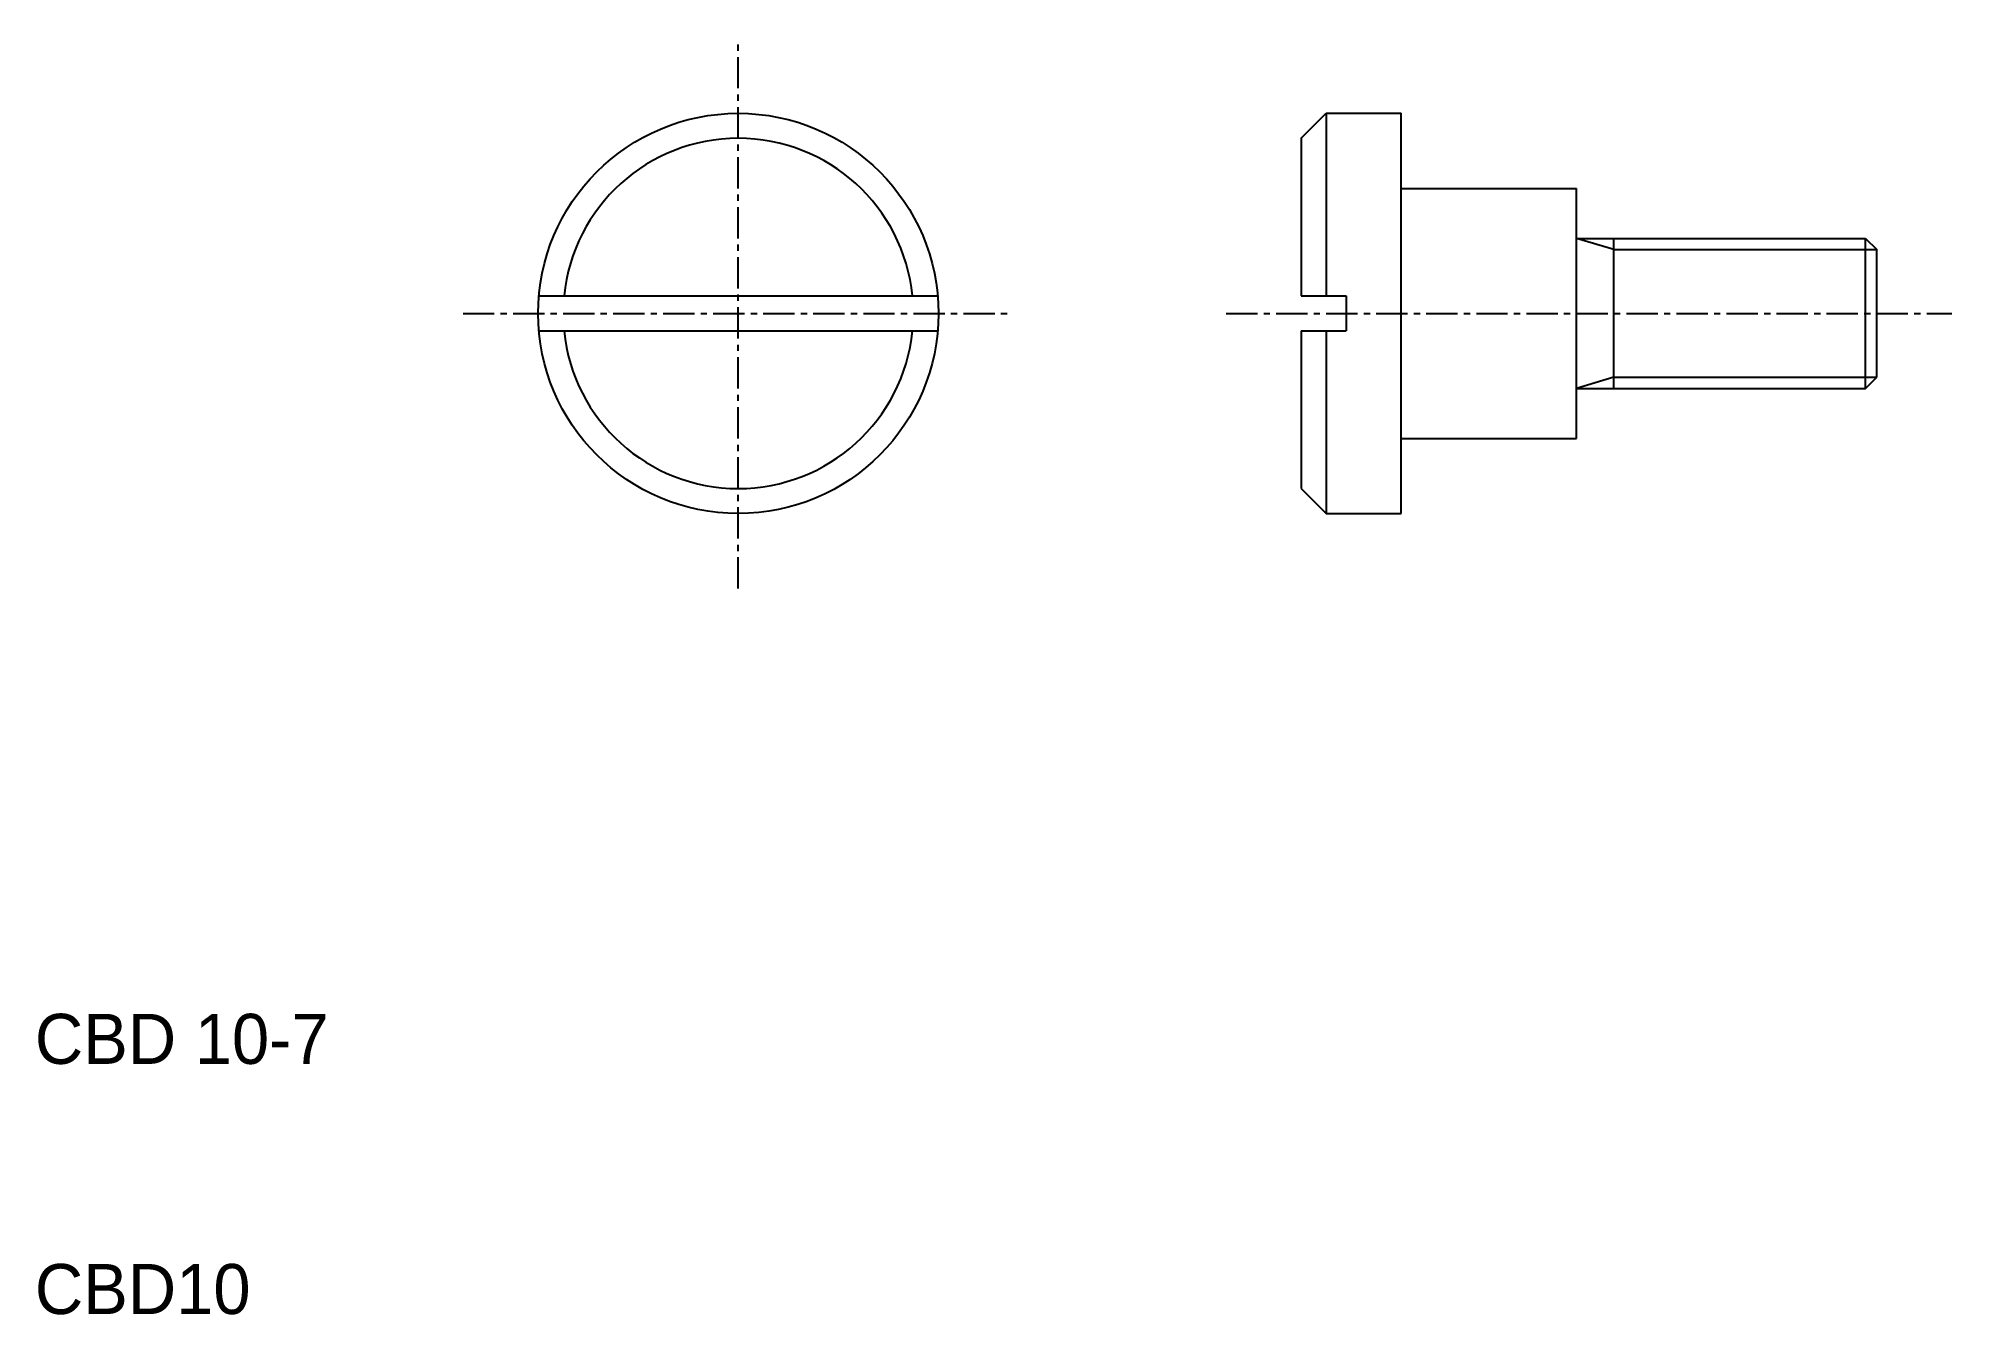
# Model space of a CAD drawing. Extents: x 10.1 to 86.6, y 10 to 61.
import ezdxf

# ---------------------------------------------------------------- set-up
doc = ezdxf.new("R2010")
doc.units = 0
doc.linetypes.add('CENTER', pattern=[2, 1.25, -0.25, 0.25, -0.25])
doc.layers.get('0').update_dxf_attribs({"linetype": 'CONTINUOUS'})
doc.layers.add('CENTER', color=1, linetype='CENTER')

msp = doc.modelspace()

# ---------------------------------------------------------------- linework, layer by layer
at = {"color": 7, "linetype": 'CONTINUOUS'}
for p, q in [((60.615, 57), (61.615, 58)), ((61.615, 58), (61.615, 50.7)), ((61.615, 58), (64.615, 58)), ((64.615, 55), (64.615, 58)), ((60.615, 57), (60.615, 50.7)), ((64.615, 55), (71.615, 55)), ((64.615, 45), (64.615, 55)), ((71.615, 53), (71.615, 55)), ((71.615, 53), (83.165, 53)), ((71.615, 47), (71.615, 53)), ((73.115, 47), (73.115, 53)), ((83.165, 47), (83.165, 53)), ((83.165, 53), (83.615, 52.55)), ((83.615, 47.45), (83.615, 52.55)), ((30.144, 50.7), (46.083, 50.7)), ((60.615, 50.7), (62.415, 50.7)), ((62.415, 50.7), (62.415, 49.3)), ((30.144, 49.3), (46.083, 49.3)), ((60.615, 49.3), (60.615, 43)), ((60.615, 49.3), (62.415, 49.3)), ((61.615, 49.3), (61.615, 42)), ((83.165, 47), (83.615, 47.45)), ((71.615, 47), (83.165, 47)), ((71.615, 45), (71.615, 47)), ((64.615, 42), (64.615, 45)), ((64.615, 45), (71.615, 45)), ((60.615, 43), (61.615, 42)), ((61.615, 42), (64.615, 42))]:
    msp.add_line(p, q, dxfattribs=at)
at = {"color": 3, "linetype": 'CONTINUOUS'}
for p, q in [((73.115, 52.55), (71.615, 53)), ((73.115, 52.55), (83.615, 52.55)), ((73.115, 47.45), (71.615, 47)), ((73.115, 47.45), (83.615, 47.45))]:
    msp.add_line(p, q, dxfattribs=at)
at = {"color": 7, "linetype": 'CONTINUOUS'}
msp.add_circle((38.114, 50), 8, dxfattribs=at)
for start, end in [(5.73917, 174.26083), (185.73917, 354.26083)]:
    msp.add_arc((38.114, 50), 7, start, end, dxfattribs=at)
at = {"layer": 'CENTER', "color": 1, "linetype": 'CENTER'}
for p, q in [((38.114, 39), (38.114, 61)), ((27.114, 50), (49.114, 50)), ((57.615, 50), (86.615, 50))]:
    msp.add_line(p, q, dxfattribs=at)

# ---------------------------------------------------------------- texts
at = {"color": 7, "linetype": 'CONTINUOUS'}
for s, p in [('CBD 10-7', (10, 20)), ('CBD10', (10, 10))]:
    msp.add_text(s, height=2, dxfattribs=at).set_placement(p)

doc.saveas('drawing.dxf')
